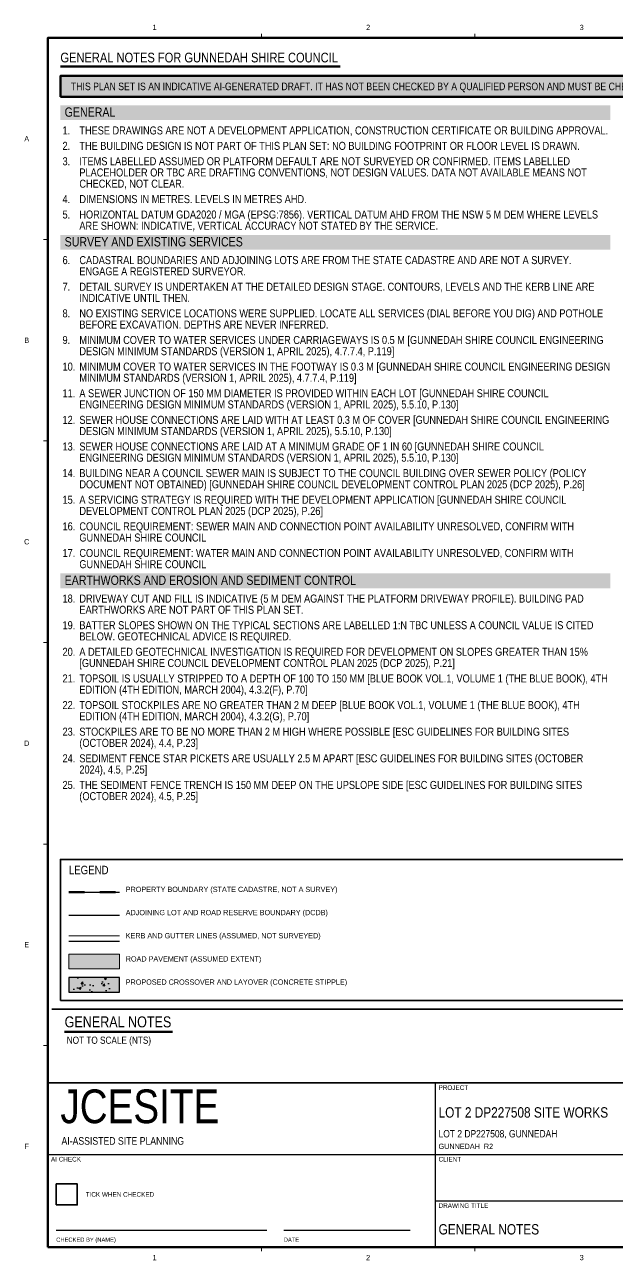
# Paper-space layout 'C001' of a CAD drawing. Header units: metres, sheet in millimetres. Extents: x 9 to 837, y 4 to 590.
# Drawn here: x 9 to 290, y 4 to 590 of the extents above; entities that cross this region are included whole.
import ezdxf
from ezdxf.enums import TextEntityAlignment as Align

# ---------------------------------------------------------------- set-up
doc = ezdxf.new("R2010")
doc.units = ezdxf.units.M
doc.header["$LTSCALE"] = 2.5
doc.linetypes.add('JCS_BDY', pattern=[5.896, 2.948, -2.948])
for name, color, linetype, lineweight in [('JCS-ANNO-DATA-HATCH', 1, 'CONTINUOUS', 35), ('JCS-ANNO-DATA-TEXT', 1, 'CONTINUOUS', 35), ('JCS-ANNO-NOTE-HATCH', 7, 'CONTINUOUS', 18), ('JCS-ANNO-NOTE-LINE', 7, 'CONTINUOUS', 18), ('JCS-ANNO-NOTE-TEXT', 7, 'CONTINUOUS', 18), ('JCS-FRAM-AICK-LINE', 1, 'CONTINUOUS', 35), ('JCS-FRAM-GRID-LINE', 8, 'CONTINUOUS', 9), ('JCS-FRAM-GRID-TEXT', 8, 'CONTINUOUS', 9), ('JCS-FRAM-TTLB-LINE', 7, 'CONTINUOUS', 25), ('JCS-FRAM-TTLB-TEXT', 7, 'CONTINUOUS', 25), ('JCS-SITE-ADJN-LINE', 9, 'CONTINUOUS', 13), ('JCS-SITE-BNDD-LINE', 2, 'CONTINUOUS', 80), ('JCS-SITE-BNDY-LINE', 7, 'CONTINUOUS', 50), ('JCS-SITE-KERB-LINE', 7, 'CONTINUOUS', 25), ('JCS-SITE-ROAD-HATCH', 9, 'CONTINUOUS', 13), ('JCS-SITE-XOVR-HATCH', 8, 'CONTINUOUS', 25)]:
    doc.layers.add(name, color=color, linetype=linetype, lineweight=lineweight)
doc.styles.add('ARIAL NARROW', font='arialn.ttf')

psp = doc.layouts.new('C001')

# ---------------------------------------------------------------- hatches: boundary and pattern name
at = {"layer": 'JCS-ANNO-DATA-HATCH', "true_color": 0xfff5f5}
psp.add_hatch(color=7, dxfattribs=at).paths.add_polyline_path([(26, 556), (825, 556), (825, 566), (26, 566)])
at = {"layer": 'JCS-ANNO-NOTE-HATCH', "true_color": 0x292929}
for points in [[(26, 545), (287, 545), (287, 552), (26, 552)], [(26, 483.44), (287, 483.44), (287, 490.44), (26, 490.44)], [(26, 322.76), (287, 322.76), (287, 329.76), (26, 329.76)]]:
    psp.add_hatch(color=7, dxfattribs=at).paths.add_polyline_path(points)
at = {"layer": 'JCS-SITE-ROAD-HATCH', "true_color": 0xe1e1e1}
psp.add_hatch(color=7, dxfattribs=at).paths.add_polyline_path([(30, 142), (54, 142), (54, 149), (30, 149)])
at = {"layer": 'JCS-SITE-XOVR-HATCH', "true_color": 0x808080}
psp.add_hatch(color=7, dxfattribs=at).paths.add_polyline_path([(30, 131), (54, 131), (54, 138), (30, 138)])
at = {"layer": 'JCS-SITE-XOVR-HATCH', "true_color": 0x000000}
h = psp.add_hatch(dxfattribs=at)
h.set_pattern_fill('AR-CONC', scale=0.056541)
h.paths.add_polyline_path([(30, 131), (54, 131), (54, 138), (30, 138)])

# ---------------------------------------------------------------- linework, layer by layer
at = {"layer": 'JCS-ANNO-DATA-HATCH', "lineweight": 50, "true_color": 0xb81a1a}
psp.add_lwpolyline([(26, 556), (825, 556), (825, 566), (26, 566)], close=True, dxfattribs=at)
at = {"layer": 'JCS-ANNO-NOTE-LINE', "lineweight": 70, "true_color": 0xcc1414}
for points in [[(26, 570.4), (158.86, 570.4)], [(28, 112.1), (79.28, 112.1)]]:
    psp.add_lwpolyline(points, dxfattribs=at)
at = {"layer": 'JCS-ANNO-NOTE-LINE', "lineweight": 35, "true_color": 0x000000}
psp.add_lwpolyline([(26, 127), (825, 127), (825, 194), (26, 194)], close=True, dxfattribs=at)
psp.add_lwpolyline([(22, 123), (829, 123)], dxfattribs=at)
at = {"layer": 'JCS-FRAM-AICK-LINE', "lineweight": 35}
psp.add_lwpolyline([(24, 30), (34, 30), (34, 40), (24, 40)], close=True, dxfattribs=at)
at = {"layer": 'JCS-FRAM-GRID-LINE', "lineweight": 9, "true_color": 0x9c9c9c}
for points in [[(121.38, 584), (121.38, 586)], [(222.75, 584), (222.75, 586)], [(18, 488.33), (20, 488.33)], [(18, 392.67), (20, 392.67)], [(18, 297), (20, 297)], [(18, 201.33), (20, 201.33)], [(18, 105.67), (20, 105.67)], [(121.38, 8), (121.38, 10)], [(222.75, 8), (222.75, 10)]]:
    psp.add_lwpolyline(points, dxfattribs=at)
at = {"layer": 'JCS-FRAM-TTLB-LINE', "lineweight": 50}
psp.add_lwpolyline([(20, 10), (831, 10), (831, 584), (20, 584)], close=True, dxfattribs=at)
at = {"layer": 'JCS-FRAM-TTLB-LINE', "lineweight": 35}
psp.add_lwpolyline([(20, 10), (831, 10), (831, 88), (20, 88)], close=True, dxfattribs=at)
at = {"layer": 'JCS-FRAM-TTLB-LINE', "lineweight": 25}
for points in [[(204, 10), (204, 88)], [(20, 54), (204, 54)], [(204, 54), (451, 54)], [(204, 32), (451, 32)], [(24, 18), (124, 18)], [(132, 18), (192, 18)]]:
    psp.add_lwpolyline(points, dxfattribs=at)
at = {"layer": 'JCS-SITE-ADJN-LINE', "lineweight": 25, "true_color": 0x5a5a5a}
psp.add_lwpolyline([(30, 167.5), (54, 167.5)], dxfattribs=at)
at = {"layer": 'JCS-SITE-BNDD-LINE', "linetype": 'JCS_BDY', "lineweight": 80, "true_color": 0xc6bc0c}
psp.add_lwpolyline([(30, 178.5), (54, 178.5)], dxfattribs=at)
at = {"layer": 'JCS-SITE-BNDY-LINE', "lineweight": 25, "true_color": 0x000000}
psp.add_lwpolyline([(30, 178.5), (54, 178.5)], dxfattribs=at)
at = {"layer": 'JCS-SITE-KERB-LINE', "lineweight": 13, "true_color": 0x5a5a5a}
psp.add_lwpolyline([(30, 157.8), (54, 157.8)], dxfattribs=at)
at = {"layer": 'JCS-SITE-KERB-LINE', "lineweight": 25, "true_color": 0x000000}
psp.add_lwpolyline([(30, 155.2), (54, 155.2)], dxfattribs=at)
at = {"layer": 'JCS-SITE-ROAD-HATCH', "lineweight": 13, "true_color": 0x000000}
psp.add_lwpolyline([(30, 142), (54, 142), (54, 149), (30, 149)], close=True, dxfattribs=at)
at = {"layer": 'JCS-SITE-XOVR-HATCH', "lineweight": 25, "true_color": 0x000000}
psp.add_lwpolyline([(30, 131), (54, 131), (54, 138), (30, 138)], close=True, dxfattribs=at)

# ---------------------------------------------------------------- texts
at = {"layer": 'JCS-ANNO-DATA-TEXT', "true_color": 0xb81a1a, "style": 'ARIAL NARROW'}
psp.add_text('THIS PLAN SET IS AN INDICATIVE AI-GENERATED DRAFT. IT HAS NOT BEEN CHECKED BY A QUALIFIED PERSON AND MUST BE CHECKED, VERIFIED AND CERTIFIED BY A QUALIFIED PERSON BEFORE ANY USE. IT IS NOT FOR CONSTRUCTION.', height=3.6, dxfattribs=at).set_placement((31, 562.8), align=Align.TOP_LEFT)
at = {"layer": 'JCS-ANNO-NOTE-TEXT', "style": 'ARIAL NARROW'}
for s, height, p in [('GENERAL NOTES FOR GUNNEDAH SHIRE COUNCIL', 4.6, (26, 577)), ('1.', 3.8, (27, 542)), ('THESE DRAWINGS ARE NOT A DEVELOPMENT APPLICATION, CONSTRUCTION CERTIFICATE OR BUILDING APPROVAL.', 3.8, (35, 542)), ('2.', 3.8, (27, 534.68)), ('THE BUILDING DESIGN IS NOT PART OF THIS PLAN SET: NO BUILDING FOOTPRINT OR FLOOR LEVEL IS DRAWN.', 3.8, (35, 534.68)), ('3.', 3.8, (27, 527.36)), ('PLACEHOLDER OR TBC ARE DRAFTING CONVENTIONS, NOT DESIGN VALUES. DATA NOT AVAILABLE MEANS NOT', 3.8, (35, 522.04)), ('ITEMS LABELLED ASSUMED OR PLATFORM DEFAULT ARE NOT SURVEYED OR CONFIRMED. ITEMS LABELLED', 3.8, (35, 527.36)), ('CHECKED, NOT CLEAR.', 3.8, (35, 516.72)), ('4.', 3.8, (27, 509.4)), ('DIMENSIONS IN METRES. LEVELS IN METRES AHD.', 3.8, (35, 509.4)), ('5.', 3.8, (27, 502.08)), ('HORIZONTAL DATUM GDA2020 / MGA (EPSG:7856). VERTICAL DATUM AHD FROM THE NSW 5 M DEM WHERE LEVELS', 3.8, (35, 502.08)), ('ARE SHOWN: INDICATIVE, VERTICAL ACCURACY NOT STATED BY THE SERVICE.', 3.8, (35, 496.76)), ('6.', 3.8, (27, 480.44)), ('CADASTRAL BOUNDARIES AND ADJOINING LOTS ARE FROM THE STATE CADASTRE AND ARE NOT A SURVEY.', 3.8, (35, 480.44)), ('ENGAGE A REGISTERED SURVEYOR.', 3.8, (35, 475.12)), ('7.', 3.8, (27, 467.8)), ('DETAIL SURVEY IS UNDERTAKEN AT THE DETAILED DESIGN STAGE. CONTOURS, LEVELS AND THE KERB LINE ARE', 3.8, (35, 467.8)), ('INDICATIVE UNTIL THEN.', 3.8, (35, 462.48)), ('8.', 3.8, (27, 455.16)), ('NO EXISTING SERVICE LOCATIONS WERE SUPPLIED. LOCATE ALL SERVICES (DIAL BEFORE YOU DIG) AND POTHOLE', 3.8, (35, 455.16)), ('BEFORE EXCAVATION. DEPTHS ARE NEVER INFERRED.', 3.8, (35, 449.84)), ('9.', 3.8, (27, 442.52)), ('MINIMUM COVER TO WATER SERVICES UNDER CARRIAGEWAYS IS 0.5 M [GUNNEDAH SHIRE COUNCIL ENGINEERING', 3.8, (35, 442.52)), ('DESIGN MINIMUM STANDARDS (VERSION 1, APRIL 2025), 4.7.7.4, P.119]', 3.8, (35, 437.2)), ('10.', 3.8, (27, 429.88)), ('MINIMUM COVER TO WATER SERVICES IN THE FOOTWAY IS 0.3 M [GUNNEDAH SHIRE COUNCIL ENGINEERING DESIGN', 3.8, (35, 429.88)), ('MINIMUM STANDARDS (VERSION 1, APRIL 2025), 4.7.7.4, P.119]', 3.8, (35, 424.56)), ('11.', 3.8, (27, 417.24)), ('A SEWER JUNCTION OF 150 MM DIAMETER IS PROVIDED WITHIN EACH LOT [GUNNEDAH SHIRE COUNCIL', 3.8, (35, 417.24)), ('ENGINEERING DESIGN MINIMUM STANDARDS (VERSION 1, APRIL 2025), 5.5.10, P.130]', 3.8, (35, 411.92)), ('SEWER HOUSE CONNECTIONS ARE LAID WITH AT LEAST 0.3 M OF COVER [GUNNEDAH SHIRE COUNCIL ENGINEERING', 3.8, (35, 404.6)), ('12.', 3.8, (27, 404.6)), ('DESIGN MINIMUM STANDARDS (VERSION 1, APRIL 2025), 5.5.10, P.130]', 3.8, (35, 399.28)), ('13.', 3.8, (27, 391.96)), ('SEWER HOUSE CONNECTIONS ARE LAID AT A MINIMUM GRADE OF 1 IN 60 [GUNNEDAH SHIRE COUNCIL', 3.8, (35, 391.96)), ('ENGINEERING DESIGN MINIMUM STANDARDS (VERSION 1, APRIL 2025), 5.5.10, P.130]', 3.8, (35, 386.64)), ('14.', 3.8, (27, 379.32)), ('BUILDING NEAR A COUNCIL SEWER MAIN IS SUBJECT TO THE COUNCIL BUILDING OVER SEWER POLICY (POLICY', 3.8, (35, 379.32)), ('DOCUMENT NOT OBTAINED) [GUNNEDAH SHIRE COUNCIL DEVELOPMENT CONTROL PLAN 2025 (DCP 2025), P.26]', 3.8, (35, 374)), ('15.', 3.8, (27, 366.68)), ('A SERVICING STRATEGY IS REQUIRED WITH THE DEVELOPMENT APPLICATION [GUNNEDAH SHIRE COUNCIL', 3.8, (35, 366.68)), ('DEVELOPMENT CONTROL PLAN 2025 (DCP 2025), P.26]', 3.8, (35, 361.36)), ('16.', 3.8, (27, 354.04)), ('17.', 3.8, (27, 341.4)), ('18.', 3.8, (27, 319.76)), ('DRIVEWAY CUT AND FILL IS INDICATIVE (5 M DEM AGAINST THE PLATFORM DRIVEWAY PROFILE). BUILDING PAD', 3.8, (35, 319.76)), ('EARTHWORKS ARE NOT PART OF THIS PLAN SET.', 3.8, (35, 314.44)), ('19.', 3.8, (27, 307.12)), ('BATTER SLOPES SHOWN ON THE TYPICAL SECTIONS ARE LABELLED 1:N TBC UNLESS A COUNCIL VALUE IS CITED', 3.8, (35, 307.12)), ('BELOW. GEOTECHNICAL ADVICE IS REQUIRED.', 3.8, (35, 301.8)), ('20.', 3.8, (27, 294.48)), ('A DETAILED GEOTECHNICAL INVESTIGATION IS REQUIRED FOR DEVELOPMENT ON SLOPES GREATER THAN 15%', 3.8, (35, 294.48)), ('[GUNNEDAH SHIRE COUNCIL DEVELOPMENT CONTROL PLAN 2025 (DCP 2025), P.21]', 3.8, (35, 289.16)), ('21.', 3.8, (27, 281.84)), ('TOPSOIL IS USUALLY STRIPPED TO A DEPTH OF 100 TO 150 MM [BLUE BOOK VOL.1, VOLUME 1 (THE BLUE BOOK), 4TH', 3.8, (35, 281.84)), ('EDITION (4TH EDITION, MARCH 2004), 4.3.2(F), P.70]', 3.8, (35, 276.52)), ('22.', 3.8, (27, 269.2)), ('TOPSOIL STOCKPILES ARE NO GREATER THAN 2 M DEEP [BLUE BOOK VOL.1, VOLUME 1 (THE BLUE BOOK), 4TH', 3.8, (35, 269.2)), ('EDITION (4TH EDITION, MARCH 2004), 4.3.2(G), P.70]', 3.8, (35, 263.88)), ('23.', 3.8, (27, 256.56)), ('STOCKPILES ARE TO BE NO MORE THAN 2 M HIGH WHERE POSSIBLE [ESC GUIDELINES FOR BUILDING SITES', 3.8, (35, 256.56)), ('(OCTOBER 2024), 4.4, P.23]', 3.8, (35, 251.24)), ('24.', 3.8, (27, 243.92)), ('SEDIMENT FENCE STAR PICKETS ARE USUALLY 2.5 M APART [ESC GUIDELINES FOR BUILDING SITES (OCTOBER', 3.8, (35, 243.92)), ('2024), 4.5, P.25]', 3.8, (35, 238.6)), ('25.', 3.8, (27, 231.28)), ('THE SEDIMENT FENCE TRENCH IS 150 MM DEEP ON THE UPSLOPE SIDE [ESC GUIDELINES FOR BUILDING SITES', 3.8, (35, 231.28)), ('(OCTOBER 2024), 4.5, P.25]', 3.8, (35, 225.96)), ('LEGEND', 4, (30, 191)), ('GENERAL NOTES', 5.2, (28, 119.5)), ('NOT TO SCALE (NTS)', 3.4, (29, 109.9))]:
    psp.add_text(s, height=height, dxfattribs=at).set_placement(p, align=Align.TOP_LEFT)
at = {"layer": 'JCS-ANNO-NOTE-TEXT', "true_color": 0xffffff, "style": 'ARIAL NARROW'}
for s, p in [('GENERAL', (28, 551)), ('SURVEY AND EXISTING SERVICES', (28, 489.44)), ('EARTHWORKS AND EROSION AND SEDIMENT CONTROL', (28, 328.76))]:
    psp.add_text(s, height=4.4, dxfattribs=at).set_placement(p, align=Align.TOP_LEFT)
at = {"layer": 'JCS-ANNO-NOTE-TEXT', "true_color": 0xb81a1a, "style": 'ARIAL NARROW'}
for s, p in [('COUNCIL REQUIREMENT: SEWER MAIN AND CONNECTION POINT AVAILABILITY UNRESOLVED, CONFIRM WITH', (35, 354.04)), ('GUNNEDAH SHIRE COUNCIL', (35, 348.72)), ('COUNCIL REQUIREMENT: WATER MAIN AND CONNECTION POINT AVAILABILITY UNRESOLVED, CONFIRM WITH', (35, 341.4)), ('GUNNEDAH SHIRE COUNCIL', (35, 336.08))]:
    psp.add_text(s, height=3.8, dxfattribs=at).set_placement(p, align=Align.TOP_LEFT)
at = {"layer": 'JCS-ANNO-NOTE-TEXT', "style": 'ARIAL NARROW'}
for s, p in [('PROPERTY BOUNDARY (STATE CADASTRE, NOT A SURVEY)', (57, 179.8)), ('ADJOINING LOT AND ROAD RESERVE BOUNDARY (DCDB)', (57, 168.8)), ('KERB AND GUTTER LINES (ASSUMED, NOT SURVEYED)', (57, 157.8)), ('ROAD PAVEMENT (ASSUMED EXTENT)', (57, 146.8)), ('PROPOSED CROSSOVER AND LAYOVER (CONCRETE STIPPLE)', (57, 135.8))]:
    psp.add_text(s, height=2.5, dxfattribs=at).set_placement(p, align=Align.MIDDLE_LEFT)
at = {"layer": 'JCS-FRAM-GRID-TEXT', "true_color": 0x4c4c4c, "style": 'ARIAL NARROW'}
for s, p in [('1', (70.69, 589)), ('2', (172.06, 589)), ('3', (273.44, 589)), ('A', (10, 536.17)), ('B', (10, 440.5)), ('C', (10, 344.83)), ('D', (10, 249.17)), ('E', (10, 153.5)), ('F', (10, 57.83)), ('1', (70.69, 5)), ('2', (172.06, 5)), ('3', (273.44, 5))]:
    psp.add_text(s, height=2.5, dxfattribs=at).set_placement(p, align=Align.MIDDLE_CENTER)
at = {"layer": 'JCS-FRAM-TTLB-TEXT', "style": 'ARIAL NARROW'}
for s, height, p in [('JCESITE', 16, (26, 64)), ('LOT 2 DP227508 SITE WORKS', 4.9, (205.5, 70)), ('LOT 2 DP227508, GUNNEDAH', 3.5, (205.5, 61)), ('AI-ASSISTED SITE PLANNING', 3.6, (26.5, 57.5)), ('GUNNEDAH  R2', 2.5, (205.5, 55.8)), ('GENERAL NOTES', 4.9, (205.5, 14.5))]:
    psp.add_text(s, height=height, dxfattribs=at).set_placement(p, align=Align.BOTTOM_LEFT)
at = {"layer": 'JCS-FRAM-TTLB-TEXT', "true_color": 0x4c4c4c, "style": 'ARIAL NARROW'}
for s, height, p in [('PROJECT', 2.2, (205.5, 86.8)), ('AI CHECK', 2.2, (21.5, 52.8)), ('CLIENT', 2.2, (205.5, 52.8)), ('DRAWING TITLE', 2.2, (205.5, 30.8)), ('CHECKED BY (NAME)', 2, (24, 14.5)), ('DATE', 2, (132, 14.5))]:
    psp.add_text(s, height=height, dxfattribs=at).set_placement(p, align=Align.TOP_LEFT)
psp.add_text('TICK WHEN CHECKED', height=2.2, dxfattribs=at).set_placement((38, 35), align=Align.MIDDLE_LEFT)

doc.saveas('drawing.dxf')
